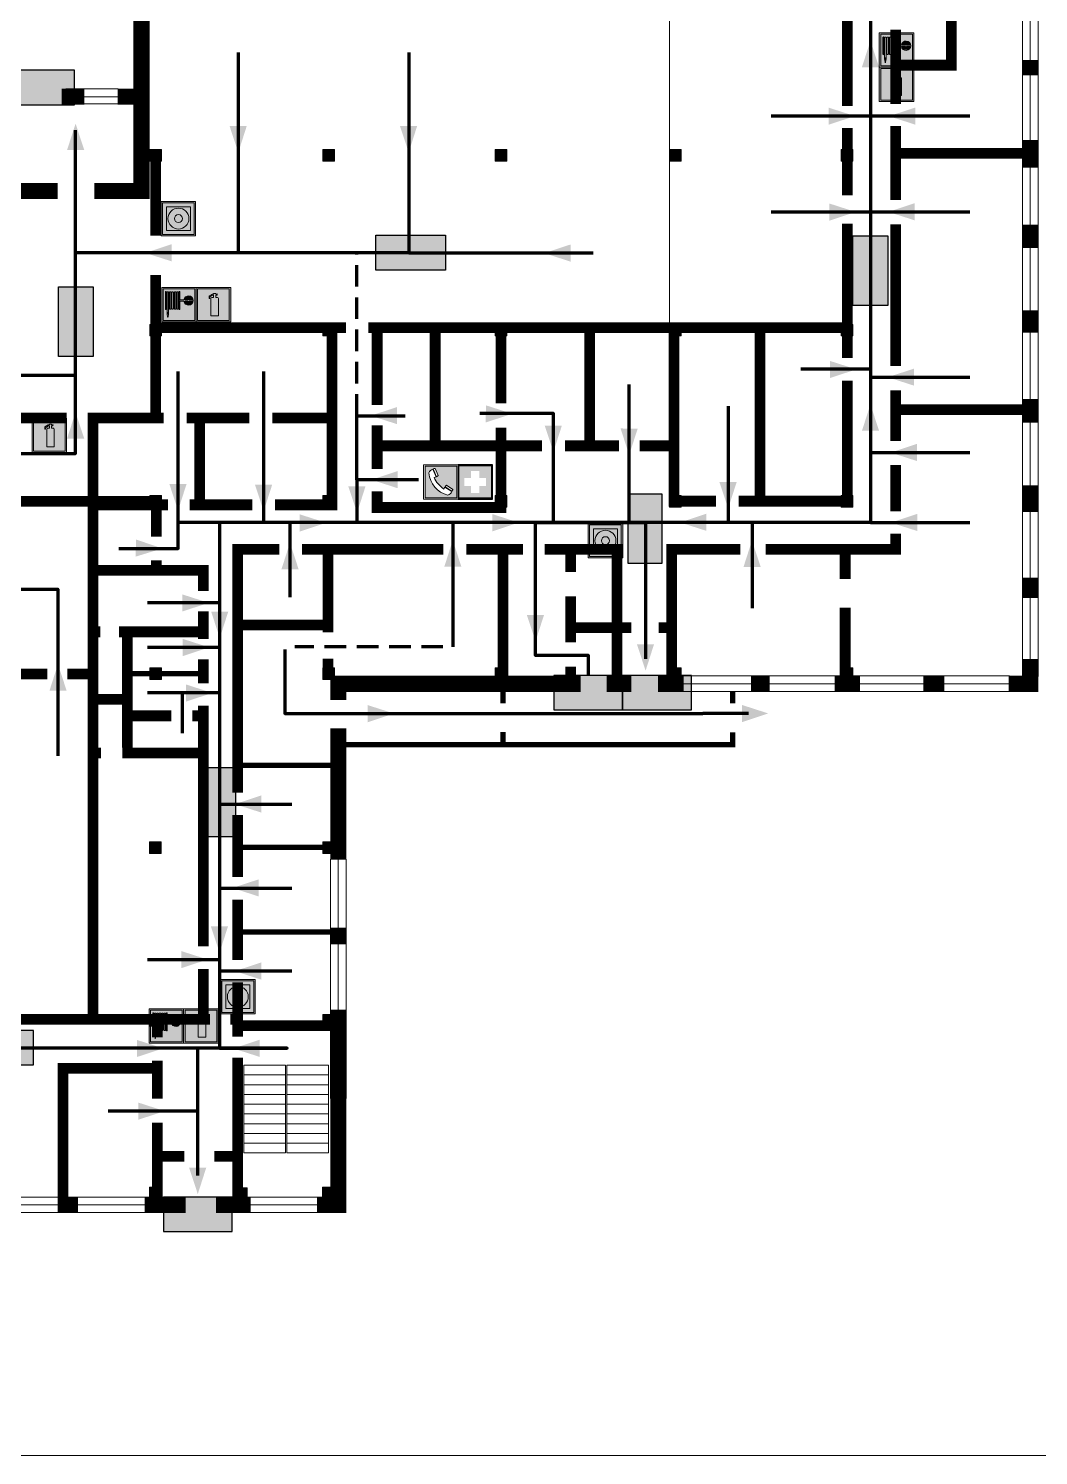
# Model space of a CAD drawing. Header units: millimetres. Extents: x 13810 to 67229, y 12374 to 21950.
# Drawn here: x 25035.6 to 25223.4, y 13754.6 to 14020 of the extents above; entities that cross this region are included whole.
import ezdxf

# ---------------------------------------------------------------- set-up
doc = ezdxf.new("R2010")
doc.units = ezdxf.units.MM
doc.linetypes.add('{ Wide Dash }', pattern=[12, 4, -2, 4, -2])
doc.layers.add('План_Штампы', color=7, linetype='Continuous')

# ---------------------------------------------------------------- blocks, each defined once
blk = doc.blocks.new('A$C32E8229D')
at = {"true_color": 0xffffff}
blk.add_hatch(color=7, dxfattribs=at).paths.add_polyline_path([(0, 0), (0, -8), (16, -8), (16, 0)])
h = blk.add_hatch(color=126)
h.paths.add_polyline_path([(0.2, -0.2), (15.8, -0.2), (15.8, -7.8), (0.2, -7.8)])
h.paths.add_polyline_path([(13.49, -2.05), (12.08, -2.05), (11.37, -2.63, 0.162397), (11.29, -2.84), (11.29, -3.63), (10.35, -3.63), (10.35, -4.05), (11.68, -4.05), (11.68, -3.48), (12.26, -4.28), (11.29, -5.1), (11.29, -6.78), (11.85, -6.78), (11.85, -5.44), (12.8, -4.64), (12.8, -5.94), (14.46, -5.94), (14.46, -5.39), (13.45, -5.39), (13.45, -3.97), (12.46, -2.59), (13.15, -2.59), (13.69, -3.34), (14.18, -3)], flags=16)
h.paths.add_polyline_path([(10.74, -1.82, 1), (11.8, -1.82, 1)], flags=16)
h.paths.add_polyline_path([(9.39, -3.59), (5.99, -3.59), (6.56, -3.03), (5.91, -3.03), (5.1, -3.83), (5.91, -4.64), (6.56, -4.64), (5.99, -4.09), (9.39, -4.09)], flags=16)
h.paths.add_polyline_path([(4.29, -1.08), (1.72, -1.08), (1.72, -6.6), (4.29, -6.6)], flags=16)
at = {"color": 126}
blk.add_lwpolyline([(16, -8), (0, -8), (0, 0), (16, 0)], close=True, dxfattribs=at)
blk = doc.blocks.new('A$C54414219')
at = {"true_color": 0xffffff}
h = blk.add_hatch(color=7, dxfattribs=at)
h.paths.add_polyline_path([(2.39, -9.45), (2.39, -18.3), (11.23, -18.3), (11.23, -9.45)], flags=0)
h.paths.add_polyline_path([(10.71, -13.87, -1), (2.92, -13.87, -1)], flags=0)
h.paths.add_polyline_path([(8.3, -13.87, -1), (5.33, -13.87, -1)], flags=0)
h.paths.add_polyline_path([(0.41, -7.47), (0.41, -20.27), (13.21, -20.27), (13.21, -7.47)])
h.paths.add_polyline_path([(0.92, -19.77), (12.71, -19.77), (12.71, -7.98), (0.92, -7.98)], flags=16)
h.paths.add_polyline_path([(11.23, -9.45), (11.23, -18.3), (2.39, -18.3), (2.39, -9.45)], flags=0)
at = {"lineweight": 5}
h = blk.add_hatch(color=242, dxfattribs=at)
h.paths.add_polyline_path([(12.71, -7.98), (0.92, -7.98), (0.92, -19.77), (12.71, -19.77)])
h.paths.add_polyline_path([(11.23, -18.3), (2.39, -18.3), (2.39, -9.45), (11.23, -9.45)], flags=16)
h.paths.add_polyline_path([(10.71, -13.87, -1), (2.92, -13.87, -1)], flags=0)
h.paths.add_polyline_path([(8.3, -13.87, -1), (5.33, -13.87, -1)], flags=0)
at = {"true_color": 0xffffff}
h = blk.add_hatch(color=7, dxfattribs=at)
h.paths.add_polyline_path([(2.39, -9.45), (2.39, -18.3), (11.23, -18.3), (11.23, -9.45)])
h.paths.add_polyline_path([(10.71, -13.87, -1), (2.92, -13.87, -1)], flags=16)
h.paths.add_polyline_path([(8.3, -13.87, -1), (5.33, -13.87, -1)], flags=0)
at = {"lineweight": 5}
h = blk.add_hatch(color=242, dxfattribs=at)
h.paths.add_polyline_path([(2.92, -13.87, 1), (10.71, -13.87, 1)])
h.paths.add_polyline_path([(8.3, -13.87, -1), (5.33, -13.87, -1)], flags=16)
at = {"color": 242, "lineweight": 5}
for p, q in [((0.41, -20.27), (0.41, -7.47)), ((0.41, -7.47), (13.21, -7.47)), ((0.41, -7.47), (13.21, -7.47)), ((13.21, -20.27), (13.21, -7.47)), ((0.41, -20.27), (13.21, -20.27))]:
    blk.add_line(p, q, dxfattribs=at)
for points in [[(0.92, -7.98), (12.71, -7.98), (12.71, -19.77), (0.92, -19.77)], [(2.39, -9.45), (11.23, -9.45), (11.23, -18.3), (2.39, -18.3)]]:
    blk.add_lwpolyline(points, close=True, dxfattribs=at)
for radius in [3.89, 1.49]:
    blk.add_circle((6.81, -13.87), radius, dxfattribs=at)
blk = doc.blocks.new('A$C3AD82952')
at = {"true_color": 0xf5f5ff}
h = blk.add_hatch(color=7, dxfattribs=at)
h.dxf.hatch_style = 1
h.paths.add_polyline_path([(8.21, 8.73, 0.414214), (7.89, 9.05), (7.22, 9.05), (7.22, 9.92), (7.59, 9.92, 1), (7.57, 10.36), (7.22, 10.36), (7.22, 10.6), (6.43, 10.6), (6.43, 10.36), (6.01, 10.36), (4.74, 9.59), (4.74, 8.69), (4.98, 8.73), (4.98, 9.26), (6.12, 9.91), (6.43, 9.91), (6.43, 9.05), (5.76, 9.05, 0.414214), (5.44, 8.73), (5.44, 2.2), (8.21, 2.2)], flags=0)
h.paths.add_polyline_path([(12.8, 12.8), (0, 12.8), (0, 0), (12.8, 0)])
h.paths.add_polyline_path([(0.51, 12.29), (12.29, 12.29), (12.29, 0.51), (0.51, 0.51)], flags=16)
h.paths.add_polyline_path([(4.74, 9.59), (6.01, 10.36), (6.43, 10.36), (6.43, 10.6), (7.22, 10.6), (7.22, 10.36), (7.59, 10.36, -0.94586), (7.59, 9.92), (7.22, 9.92), (7.22, 9.05), (7.89, 9.05, -0.414214), (8.21, 8.73), (8.21, 2.2), (5.44, 2.2), (5.44, 8.73, -0.414214), (5.76, 9.05), (6.43, 9.05), (6.43, 9.91), (6.12, 9.91), (4.98, 9.26), (4.98, 8.73), (4.74, 8.69)], flags=0)
h = blk.add_hatch(color=242)
h.dxf.hatch_style = 1
h.paths.add_polyline_path([(12.29, 12.29), (0.51, 12.29), (0.51, 0.51), (12.29, 0.51)])
h.paths.add_polyline_path([(4.74, 8.69), (4.74, 9.59), (6.01, 10.36), (6.43, 10.36), (6.43, 10.6), (7.22, 10.6), (7.22, 10.36), (7.59, 10.36, -0.94586), (7.59, 9.92), (7.22, 9.92), (7.22, 9.05), (7.89, 9.05, -0.414214), (8.21, 8.73), (8.21, 2.2), (5.44, 2.2), (5.44, 8.73, -0.414214), (5.76, 9.05), (6.43, 9.05), (6.43, 9.91), (6.12, 9.91), (4.98, 9.26), (4.98, 8.73)], flags=16)
h = blk.add_hatch(color=7, dxfattribs=at)
h.dxf.hatch_style = 1
h.paths.add_polyline_path([(8.21, 8.73, 0.414214), (7.89, 9.05), (7.22, 9.05), (7.22, 9.92), (7.59, 9.92, 1), (7.57, 10.36), (7.22, 10.36), (7.22, 10.6), (6.43, 10.6), (6.43, 10.36), (6.01, 10.36), (4.74, 9.59), (4.74, 8.69), (4.98, 8.73), (4.98, 9.26), (6.12, 9.91), (6.43, 9.91), (6.43, 9.05), (5.76, 9.05, 0.414214), (5.44, 8.73), (5.44, 2.2), (8.21, 2.2)])
at = {"color": 242, "lineweight": 5}
for p, q in [((0, 0), (0, 12.8)), ((0, 12.8), (12.8, 12.8)), ((12.8, 0), (12.8, 12.8)), ((6.01, 10.36), (4.74, 9.59)), ((4.74, 9.59), (4.74, 8.69)), ((4.74, 8.69), (4.98, 8.73)), ((4.98, 9.26), (6.12, 9.91)), ((4.98, 8.73), (4.98, 9.26)), ((5.44, 2.2), (5.44, 8.73)), ((5.76, 9.05), (6.43, 9.05)), ((6.01, 10.36), (6.43, 10.36)), ((6.12, 9.91), (6.43, 9.91)), ((7.22, 10.6), (6.43, 10.6)), ((6.43, 10.6), (6.43, 10.36)), ((6.43, 9.91), (6.43, 9.05)), ((7.22, 10.36), (7.22, 10.6)), ((7.59, 10.36), (7.22, 10.36)), ((7.22, 9.05), (7.22, 9.92)), ((7.59, 9.92), (7.22, 9.92)), ((7.89, 9.05), (7.22, 9.05)), ((8.21, 2.2), (8.21, 8.73)), ((0, 0), (12.8, 0)), ((5.44, 2.2), (8.21, 2.2))]:
    blk.add_line(p, q, dxfattribs=at)
blk.add_lwpolyline([(0.51, 12.29), (12.29, 12.29), (12.29, 0.51), (0.51, 0.51)], close=True, dxfattribs=at)
for centre, radius, start, end in [((5.76, 8.73), 0.32, 90, 180), ((7.58, 10.14), 0.223, 273.1875, 86.8125), ((7.89, 8.73), 0.32, 0, 90)]:
    blk.add_arc(centre, radius, start, end, dxfattribs=at)
blk = doc.blocks.new('A$C37112FD5')
at = {"true_color": 0xf5f5ff}
h = blk.add_hatch(color=7, dxfattribs=at)
h.dxf.hatch_style = 1
h.paths.add_polyline_path([(12.8, -7.4), (0, -7.4), (0, -20.2), (12.8, -20.2)])
h.paths.add_polyline_path([(12.29, -7.91), (12.29, -19.69), (0.51, -19.69), (0.51, -7.91)], flags=16)
h.paths.add_polyline_path([(4.98, -9.04, -0.42597), (5.17, -9.22), (5.17, -12.25), (5.17, -15.29, -0.432244), (4.98, -15.47), (4.83, -15.47, -0.42597), (4.64, -15.29), (4.64, -12.25), (4.64, -9.22, -0.432244), (4.83, -9.04)], flags=0)
h.paths.add_polyline_path([(4.28, -9.22), (4.28, -12.25), (4.28, -15.29, -0.432244), (4.09, -15.47), (3.94, -15.47, -0.42597), (3.75, -15.29), (3.75, -12.25), (3.75, -9.22, -0.432244), (3.94, -9.04), (4.09, -9.04, -0.42597)], flags=0)
h.paths.add_polyline_path([(5.72, -9.04), (5.87, -9.04, -0.42597), (6.06, -9.22), (6.06, -12.25), (6.06, -15.29, -0.432244), (5.87, -15.47), (5.72, -15.47, -0.42597), (5.53, -15.29), (5.53, -12.25), (5.53, -9.22, -0.432244)], flags=0)
h.paths.add_polyline_path([(6.42, -8.9), (6.5, -8.9, -0.42597), (6.69, -9.08), (6.69, -12.03), (8.21, -12.03, -15.824349), (8.21, -12.47), (6.69, -12.47), (6.69, -15.42, -0.432244), (6.5, -15.6), (6.42, -15.6)], flags=0)
h.paths.add_polyline_path([(3.39, -9.22), (3.39, -12.25), (3.39, -15.29, -0.432244), (3.2, -15.47), (3.05, -15.47, -0.42597), (2.85, -15.29), (2.85, -12.25), (2.85, -9.22, -0.432244), (3.05, -9.04), (3.2, -9.04, -0.42597)], flags=0)
h.paths.add_polyline_path([(2.5, -9.22), (2.5, -16.71), (1.96, -16.71), (1.96, -9.22, -0.432244), (2.15, -9.04), (2.31, -9.04, -0.42597)], flags=0)
h.paths.add_polyline_path([(1.61, -8.9), (1.61, -15.6), (1.57, -15.6, -0.42597), (1.37, -15.42), (1.37, -12.03), (1.37, -9.09, -0.432244), (1.57, -8.9)], flags=0)
h.paths.add_polyline_path([(9.76, -10.81), (9.76, -12.03), (8.49, -12.03, -0.336371)], flags=0)
h.paths.add_polyline_path([(8.49, -12.47), (9.76, -12.47), (9.76, -13.7, -0.336371)], flags=0)
h.paths.add_polyline_path([(10.11, -10.81, -0.336371), (11.38, -12.03), (10.11, -12.03)], flags=0)
h.paths.add_polyline_path([(10.11, -12.47), (11.38, -12.47, -0.336371), (10.11, -13.7)], flags=0)
h.paths.add_polyline_path([(2.5, -16.84), (2.5, -17.05), (1.97, -17.05), (1.97, -16.84)], flags=0)
h.paths.add_polyline_path([(2.5, -17.24, -0.033778), (2.24, -18.6, -0.033778), (1.97, -17.24)], flags=0)
h = blk.add_hatch(color=242)
h.dxf.hatch_style = 1
h.paths.add_polyline_path([(12.29, -7.91), (0.51, -7.91), (0.51, -19.69), (12.29, -19.69)])
h.paths.add_polyline_path([(6.42, -15.6), (6.42, -8.9), (6.5, -8.9, -0.42597), (6.69, -9.08), (6.69, -12.03), (8.21, -12.03, -15.824349), (8.21, -12.47), (6.69, -12.47), (6.69, -15.42, -0.432244), (6.5, -15.6)], flags=16)
h.paths.add_polyline_path([(5.87, -15.47), (5.72, -15.47, -0.42597), (5.53, -15.29), (5.53, -12.25), (5.53, -9.22, -0.432244), (5.72, -9.04), (5.87, -9.04, -0.42597), (6.06, -9.22), (6.06, -12.25), (6.06, -15.29, -0.432244)], flags=16)
h.paths.add_polyline_path([(4.98, -15.47), (4.83, -15.47, -0.42597), (4.64, -15.29), (4.64, -12.25), (4.64, -9.22, -0.432244), (4.83, -9.04), (4.98, -9.04, -0.42597), (5.17, -9.22), (5.17, -12.25), (5.17, -15.29, -0.432244)], flags=16)
h.paths.add_polyline_path([(4.09, -15.47), (3.94, -15.47, -0.42597), (3.75, -15.29), (3.75, -12.25), (3.75, -9.22, -0.432244), (3.94, -9.04), (4.09, -9.04, -0.42597), (4.28, -9.22), (4.28, -12.25), (4.28, -15.29, -0.432244)], flags=16)
h.paths.add_polyline_path([(3.2, -15.47), (3.05, -15.47, -0.42597), (2.85, -15.29), (2.85, -12.25), (2.85, -9.22, -0.432244), (3.05, -9.04), (3.2, -9.04, -0.42597), (3.39, -9.22), (3.39, -12.25), (3.39, -15.29, -0.432244)], flags=16)
h.paths.add_polyline_path([(2.5, -17.05), (1.97, -17.05), (1.97, -16.84), (2.5, -16.84)], flags=16)
h.paths.add_polyline_path([(2.5, -17.24, -0.033778), (2.24, -18.6, -0.033778), (1.97, -17.24)], flags=16)
h.paths.add_polyline_path([(2.5, -16.71), (1.96, -16.71), (1.96, -9.22, -0.432244), (2.15, -9.04), (2.31, -9.04, -0.42597), (2.5, -9.22)], flags=16)
h.paths.add_polyline_path([(1.61, -15.6), (1.57, -15.6, -0.42597), (1.37, -15.42), (1.37, -12.03), (1.37, -9.09, -0.432244), (1.57, -8.9), (1.61, -8.9)], flags=16)
h.paths.add_polyline_path([(8.49, -12.47), (9.76, -12.47), (9.76, -13.7, -0.336371)], flags=0)
h.paths.add_polyline_path([(10.11, -13.7), (10.11, -12.47), (11.38, -12.47, -0.336371)], flags=0)
h.paths.add_polyline_path([(8.49, -12.03, -0.336371), (9.76, -10.81), (9.76, -12.03)], flags=0)
h.paths.add_polyline_path([(10.11, -12.03), (10.11, -10.81, -0.336371), (11.38, -12.03)], flags=0)
h = blk.add_hatch(color=7, dxfattribs=at)
h.dxf.hatch_style = 1
h.paths.add_polyline_path([(1.61, -8.9), (1.57, -8.9, 0.432244), (1.37, -9.09), (1.37, -12.03), (1.37, -15.42, 0.42597), (1.57, -15.6), (1.61, -15.6)])
h.paths.add_polyline_path([(2.5, -9.22, 0.42597), (2.31, -9.04), (2.15, -9.04, 0.432244), (1.96, -9.22), (1.96, -16.71), (2.5, -16.71)])
h.paths.add_polyline_path([(2.5, -16.84), (1.97, -16.84), (1.97, -17.05), (2.5, -17.05)])
h.paths.add_polyline_path([(2.5, -17.24), (1.97, -17.24, 0.033778), (2.24, -18.6, 0.033778)])
h.paths.add_polyline_path([(3.39, -12.25), (3.39, -9.22, 0.42597), (3.2, -9.04), (3.05, -9.04, 0.432244), (2.85, -9.22), (2.85, -12.25), (2.85, -15.29, 0.42597), (3.05, -15.47), (3.2, -15.47, 0.432244), (3.39, -15.29)])
h.paths.add_polyline_path([(4.28, -12.25), (4.28, -9.22, 0.42597), (4.09, -9.04), (3.94, -9.04, 0.432244), (3.75, -9.22), (3.75, -12.25), (3.75, -15.29, 0.42597), (3.94, -15.47), (4.09, -15.47, 0.432244), (4.28, -15.29)])
h.paths.add_polyline_path([(5.17, -12.25), (5.17, -9.22, 0.42597), (4.98, -9.04), (4.83, -9.04, 0.432244), (4.64, -9.22), (4.64, -12.25), (4.64, -15.29, 0.42597), (4.83, -15.47), (4.98, -15.47, 0.432244), (5.17, -15.29)])
h.paths.add_polyline_path([(6.06, -12.25), (6.06, -9.22, 0.42597), (5.87, -9.04), (5.72, -9.04, 0.432244), (5.53, -9.22), (5.53, -12.25), (5.53, -15.29, 0.42597), (5.72, -15.47), (5.87, -15.47, 0.432244), (6.06, -15.29)])
h.paths.add_polyline_path([(6.69, -12.47), (8.21, -12.47, 15.824349), (8.21, -12.03), (6.69, -12.03), (6.69, -9.08, 0.42597), (6.5, -8.9), (6.42, -8.9), (6.42, -15.6), (6.5, -15.6, 0.432244), (6.69, -15.42)])
h.paths.add_polyline_path([(8.49, -12.47), (9.76, -12.47), (9.76, -13.7, -0.336371)], flags=16)
h.paths.add_polyline_path([(8.49, -12.03, -0.336371), (9.76, -10.81), (9.76, -12.03)], flags=16)
h.paths.add_polyline_path([(10.11, -12.47), (11.38, -12.47, -0.336371), (10.11, -13.7)], flags=16)
h.paths.add_polyline_path([(10.11, -12.03), (10.11, -10.81, -0.336371), (11.38, -12.03)], flags=16)
h = blk.add_hatch(color=242)
h.dxf.hatch_style = 1
h.paths.add_polyline_path([(9.76, -10.81, 0.336371), (8.49, -12.03), (9.76, -12.03)])
h.paths.add_polyline_path([(10.11, -10.81), (10.11, -12.03), (11.38, -12.03, 0.336371)])
h.paths.add_polyline_path([(11.38, -12.47), (10.11, -12.47), (10.11, -13.7, 0.336371)])
h.paths.add_polyline_path([(9.76, -12.47), (8.49, -12.47, 0.336371), (9.76, -13.7)])
at = {"color": 242, "lineweight": 5}
for p, q in [((0, -20.2), (0, -7.4)), ((0, -7.4), (12.8, -7.4)), ((1.37, -12.03), (1.37, -9.08)), ((1.57, -8.9), (1.61, -8.9)), ((1.61, -8.9), (1.61, -15.6)), ((1.96, -16.71), (1.96, -9.22)), ((2.15, -9.04), (2.31, -9.04)), ((2.5, -16.71), (2.5, -9.22)), ((2.85, -12.25), (2.85, -9.22)), ((3.05, -9.04), (3.2, -9.04)), ((3.39, -12.25), (3.39, -9.22)), ((3.75, -12.25), (3.75, -9.22)), ((3.94, -9.04), (4.09, -9.04)), ((4.28, -12.25), (4.28, -9.22)), ((4.64, -12.25), (4.64, -9.22)), ((4.83, -9.04), (4.98, -9.04)), ((5.17, -12.25), (5.17, -9.22)), ((5.53, -12.25), (5.53, -9.22)), ((5.72, -9.04), (5.87, -9.04)), ((6.06, -12.25), (6.06, -9.22)), ((6.42, -8.9), (6.42, -15.6)), ((6.5, -8.9), (6.42, -8.9)), ((6.69, -12.03), (6.69, -9.08)), ((12.8, -20.2), (12.8, -7.4)), ((1.37, -12.03), (1.37, -15.42)), ((1.57, -15.6), (1.61, -15.6)), ((2.85, -12.25), (2.85, -15.29)), ((3.05, -15.47), (3.2, -15.47)), ((3.39, -12.25), (3.39, -15.29)), ((3.75, -12.25), (3.75, -15.29)), ((3.94, -15.47), (4.09, -15.47)), ((4.28, -12.25), (4.28, -15.29)), ((4.64, -12.25), (4.64, -15.29)), ((4.83, -15.47), (4.98, -15.47)), ((5.17, -12.25), (5.17, -15.29)), ((5.53, -12.25), (5.53, -15.29)), ((5.72, -15.47), (5.87, -15.47)), ((6.06, -12.25), (6.06, -15.29)), ((6.42, -15.6), (6.5, -15.6)), ((8.21, -12.03), (6.69, -12.03)), ((8.21, -12.47), (6.69, -12.47)), ((6.69, -12.47), (6.69, -15.42)), ((9.76, -12.03), (8.49, -12.03)), ((9.76, -12.47), (8.49, -12.47)), ((9.76, -10.81), (9.76, -12.03)), ((9.76, -12.47), (9.76, -13.7)), ((10.11, -10.81), (10.11, -12.03)), ((11.38, -12.03), (10.11, -12.03)), ((11.38, -12.47), (10.11, -12.47)), ((10.11, -12.47), (10.11, -13.7)), ((0, -20.2), (12.8, -20.2)), ((1.96, -16.71), (2.5, -16.71)), ((1.97, -16.84), (2.5, -16.84)), ((1.97, -17.05), (1.97, -16.84)), ((2.5, -17.05), (1.97, -17.05)), ((1.97, -17.24), (2.5, -17.24)), ((2.5, -16.84), (2.5, -17.05))]:
    blk.add_line(p, q, dxfattribs=at)
blk.add_lwpolyline([(0.51, -7.91), (12.29, -7.91), (12.29, -19.69), (0.51, -19.69)], close=True, dxfattribs=at)
for centre, radius, start, end in [((1.56, -9.09), 0.182, 87.1027, 180.6071), ((2.15, -9.22), 0.182, 87.1027, 180.6071), ((2.32, -9.22), 0.182, 359.3929, 92.8973), ((3.04, -9.22), 0.182, 87.1027, 180.6071), ((3.21, -9.22), 0.182, 359.3929, 92.8973), ((3.93, -9.22), 0.182, 87.1027, 180.6071), ((4.1, -9.22), 0.182, 359.3929, 92.8973), ((4.82, -9.22), 0.182, 87.1027, 180.6071), ((4.99, -9.22), 0.182, 359.3929, 92.8973), ((5.71, -9.22), 0.182, 87.1027, 180.6071), ((5.88, -9.22), 0.182, 359.3929, 92.8973), ((6.51, -9.09), 0.182, 359.3929, 92.8973), ((9.93, -12.25), 1.74, 187.2319, 172.7681), ((1.56, -15.42), 0.182, 179.3929, 272.8973), ((3.04, -15.29), 0.182, 179.3929, 272.8973), ((3.21, -15.29), 0.182, 267.1027, 0.6071), ((3.93, -15.29), 0.182, 179.3929, 272.8973), ((4.1, -15.29), 0.182, 267.1027, 0.6071), ((4.82, -15.29), 0.182, 179.3929, 272.8973), ((4.99, -15.29), 0.182, 267.1027, 0.6071), ((5.71, -15.29), 0.182, 179.3929, 272.8973), ((5.88, -15.29), 0.182, 267.1027, 0.6071), ((6.51, -15.42), 0.182, 267.1027, 0.6071), ((9.93, -12.25), 1.46, 96.9927, 171.3585), ((9.93, -12.25), 1.46, 188.6415, 263.0073), ((9.93, -12.25), 1.46, 8.6415, 83.0073), ((9.93, -12.25), 1.46, 276.9927, 351.3585), ((12.17, -15.98), 10.27, 187.041, 194.7793), ((-7.7, -15.98), 10.27, 345.2207, 352.959)]:
    blk.add_arc(centre, radius, start, end, dxfattribs=at)
blk = doc.blocks.new('A$C456E1F9C')
at = {"lineweight": 5}
h = blk.add_hatch(color=242, dxfattribs=at)
h.paths.add_polyline_path([(0.51, -1.47), (0.51, -13.26), (12.29, -13.26), (12.29, -1.47)])
h.paths.add_polyline_path([(5.42, -4.95, -0.254479), (4.78, -5.4), (3.52, -2.53, -0.209735), (4.23, -2.4)], flags=16)
h.paths.add_polyline_path([(8.53, -8.6), (10.87, -10.17), (10.54, -10.76), (8.03, -9.13, -0.192251)], flags=16)
h.paths.add_polyline_path([(4.61, -5.49, 0.005518), (3.87, -5.72, 0.128647), (7.49, -10.01, 0.00809), (7.83, -9.33), (10.47, -10.97, -0.16736), (8.99, -12.25, -0.327862), (1.95, -3.95, -0.166952), (3.36, -2.62)], flags=16)
at = {"color": 242, "lineweight": 5}
for p, q in [((0, -13.77), (0, -0.97)), ((12.8, -0.97), (0, -0.97)), ((4.61, -5.49), (3.36, -2.62)), ((3.52, -2.53), (4.78, -5.4)), ((4.23, -2.4), (5.42, -4.95)), ((12.8, -13.77), (12.8, -0.97)), ((7.83, -9.33), (10.47, -10.97)), ((8.03, -9.13), (10.54, -10.76)), ((10.81, -10.12), (8.53, -8.6)), ((10.54, -10.76), (10.8, -10.3)), ((10.8, -10.3), (10.81, -10.12)), ((0, -13.77), (12.8, -13.77))]:
    blk.add_line(p, q, dxfattribs=at)
blk.add_lwpolyline([(0.51, -1.47), (12.29, -1.47), (12.29, -13.26), (0.51, -13.26)], close=True, dxfattribs=at)
for centre, radius, start, end in [((4.59, -5.34), 2.99, 114.2845, 152.1974), ((11.12, -3.31), 9.19, 183.9915, 256.6009), ((4.02, -3.27), 0.891, 76.3284, 123.7092), ((4.68, -4.59), 0.824, 276.9621, 334.0723), ((14.98, -39.1), 35.17, 107.1487, 108.4135), ((13.86, -0.94), 11.08, 205.5536, 234.8762), ((-13.31, 0.8), 23.44, 332.5487, 334.4027), ((8.94, -9.5), 0.989, 114.4092, 157.9388), ((7.87, -9.46), 3, 291.9291, 329.9329)]:
    blk.add_arc(centre, radius, start, end, dxfattribs=at)
blk = doc.blocks.new('A$C18900ED3')
h = blk.add_hatch(color=126)
h.paths.add_polyline_path([(-0.18, -0.18), (-7.02, -0.18), (-7.02, -7.02), (-0.18, -7.02)])
h.paths.add_polyline_path([(-5.89, -4.46), (-5.89, -2.77), (-4.46, -2.77), (-4.46, -1.31), (-2.77, -1.31), (-2.77, -2.77), (-1.33, -2.77), (-1.33, -4.46), (-2.77, -4.46), (-2.77, -5.89), (-4.46, -5.89), (-4.46, -4.46)], flags=16)
at = {"color": 126}
for p, q in [((-7.2, 0), (-7.2, -7.2)), ((0, 0), (-7.2, 0)), ((0, -7.2), (0, 0)), ((-7.02, -7.02), (-7.02, -0.18)), ((-7.02, -0.18), (-0.18, -0.18)), ((-0.18, -0.18), (-0.18, -7.02)), ((-7.2, -7.2), (0, -7.2)), ((-0.18, -7.02), (-7.02, -7.02))]:
    blk.add_line(p, q, dxfattribs=at)
blk = doc.blocks.new('A$C7B4425F7')
at = {"true_color": 0xffffff}
blk.add_hatch(color=7, dxfattribs=at).paths.add_polyline_path([(0, 0), (-16, 0), (-16, -8), (0, -8)])
h = blk.add_hatch(color=126)
h.paths.add_polyline_path([(-0.2, -0.2), (-15.8, -0.2), (-15.8, -7.8), (-0.2, -7.8)])
h.paths.add_polyline_path([(-11.76, -2.03), (-11.76, -3.66), (-11.17, -3.66, -0.568275), (-11.17, -6.18), (-12.58, -6.18), (-12.58, -2.03)], flags=16)
h.paths.add_polyline_path([(-13.33, -4.12, -0.495768), (-13.59, -6.18), (-15.03, -6.18), (-15.03, -2.03), (-13.59, -2.03, -0.487973)], flags=16)
h.paths.add_polyline_path([(-10.25, -2.03), (-9.48, -2.03), (-9.48, -6.18), (-10.25, -6.18)], flags=16)
h.paths.add_polyline_path([(-13.84, -3.69), (-14.24, -3.69), (-14.24, -3.03), (-13.9, -3.03, -0.692621)], flags=0)
h.paths.add_polyline_path([(-9.15, -2.03), (-8.4, -2.03), (-8.04, -3.07), (-7.68, -2.03), (-6.93, -2.03), (-7.64, -4.1), (-6.93, -6.18), (-7.68, -6.18), (-8.04, -5.14), (-8.4, -6.18), (-9.15, -6.18), (-8.44, -4.1)], flags=16)
h.paths.add_polyline_path([(-11.76, -4.46), (-11.42, -4.46, -0.692621), (-11.36, -5.12), (-11.76, -5.12)], flags=0)
h.paths.add_polyline_path([(-13.9, -5.2), (-14.24, -5.2), (-14.24, -4.55), (-13.84, -4.55, -0.708038)], flags=0)
edge = h.paths.add_edge_path(flags=16)
edge.add_ellipse((-5.51, -4.08), major_axis=(0, 2.05), ratio=0.586184, start_angle=0, end_angle=360)
edge = h.paths.add_edge_path(flags=0)
edge.add_ellipse((-5.51, -4.08), major_axis=(0, 1.14), ratio=0.454828, start_angle=0, end_angle=360)
h.paths.add_polyline_path([(-4.13, -4.96, 0.377264), (-3.48, -4.52, 0.0555), (-3.16, -2.03), (-1.66, -2.03), (-1.66, -4.96), (-0.96, -4.96), (-0.96, -7.01), (-1.75, -7.01), (-1.75, -6.18), (-3.3, -6.18), (-3.3, -7.02), (-4.13, -7.02)], flags=16)
h.paths.add_polyline_path([(-2.73, -2.91), (-2.28, -2.91), (-2.28, -4.96), (-3.05, -4.96, 0.079136)], flags=0)
at = {"color": 126}
blk.add_lwpolyline([(-16, -8), (0, -8), (0, 0), (-16, 0)], close=True, dxfattribs=at)

msp = doc.modelspace()

# ---------------------------------------------------------------- hatches: boundary and pattern name
at = {"lineweight": 0}
h = msp.add_hatch(color=256, dxfattribs=at)
h.dxf.hatch_style = 1
h.paths.add_polyline_path([(25058.14, 13995.3), (25060.3, 13995.3), (25060.3, 13997.46), (25058.14, 13997.46)])
h = msp.add_hatch(color=256, dxfattribs=at)
h.dxf.hatch_style = 1
h.paths.add_polyline_path([(25090.31, 13995.3), (25092.47, 13995.3), (25092.47, 13997.46), (25090.31, 13997.46)])
h = msp.add_hatch(color=256, dxfattribs=at)
h.dxf.hatch_style = 1
h.paths.add_polyline_path([(25122.37, 13995.3), (25124.53, 13995.3), (25124.53, 13997.46), (25122.37, 13997.46)])
h = msp.add_hatch(color=256, dxfattribs=at)
h.dxf.hatch_style = 1
h.paths.add_polyline_path([(25154.77, 13995.3), (25156.93, 13995.3), (25156.93, 13997.46), (25154.77, 13997.46)])
h = msp.add_hatch(color=256, dxfattribs=at)
h.dxf.hatch_style = 1
h.paths.add_polyline_path([(25186.67, 13995.3), (25188.83, 13995.3), (25188.83, 13997.46), (25186.67, 13997.46)])
h = msp.add_hatch(color=256, dxfattribs=at)
h.dxf.hatch_style = 1
h.paths.add_polyline_path([(25058.14, 13962.8), (25060.3, 13962.8), (25060.3, 13964.95), (25058.14, 13964.95)])
h = msp.add_hatch(color=256, dxfattribs=at)
h.dxf.hatch_style = 1
h.paths.add_polyline_path([(25090.31, 13962.8), (25092.47, 13962.8), (25092.47, 13964.95), (25090.31, 13964.95)])
h = msp.add_hatch(color=256, dxfattribs=at)
h.dxf.hatch_style = 1
h.paths.add_polyline_path([(25122.37, 13962.8), (25124.53, 13962.8), (25124.53, 13964.95), (25122.37, 13964.95)])
h = msp.add_hatch(color=256, dxfattribs=at)
h.dxf.hatch_style = 1
h.paths.add_polyline_path([(25154.77, 13962.8), (25156.93, 13962.8), (25156.93, 13964.95), (25154.77, 13964.95)])
h = msp.add_hatch(color=256, dxfattribs=at)
h.dxf.hatch_style = 1
h.paths.add_polyline_path([(25186.67, 13962.8), (25188.83, 13962.8), (25188.83, 13964.95), (25186.67, 13964.95)])
h = msp.add_hatch(color=256, dxfattribs=at)
h.dxf.hatch_style = 1
h.paths.add_polyline_path([(25058.14, 13930.95), (25060.3, 13930.95), (25060.3, 13933.1), (25058.14, 13933.1)])
h = msp.add_hatch(color=256, dxfattribs=at)
h.dxf.hatch_style = 1
h.paths.add_polyline_path([(25090.31, 13930.95), (25092.47, 13930.95), (25092.47, 13933.1), (25090.31, 13933.1)])
h = msp.add_hatch(color=256, dxfattribs=at)
h.dxf.hatch_style = 1
h.paths.add_polyline_path([(25122.37, 13930.95), (25124.53, 13930.95), (25124.53, 13933.1), (25122.37, 13933.1)])
h = msp.add_hatch(color=256, dxfattribs=at)
h.dxf.hatch_style = 1
h.paths.add_polyline_path([(25154.77, 13930.95), (25156.93, 13930.95), (25156.93, 13933.1), (25154.77, 13933.1)])
h = msp.add_hatch(color=256, dxfattribs=at)
h.dxf.hatch_style = 1
h.paths.add_polyline_path([(25186.67, 13930.95), (25188.83, 13930.95), (25188.83, 13933.1), (25186.67, 13933.1)])
h = msp.add_hatch(color=256, dxfattribs=at)
h.dxf.hatch_style = 1
h.paths.add_polyline_path([(25058.14, 13898.89), (25060.3, 13898.89), (25060.3, 13901.05), (25058.14, 13901.05)])
h = msp.add_hatch(color=256, dxfattribs=at)
h.dxf.hatch_style = 1
h.paths.add_polyline_path([(25090.31, 13898.89), (25092.47, 13898.89), (25092.47, 13901.05), (25090.31, 13901.05)])
h = msp.add_hatch(color=256, dxfattribs=at)
h.dxf.hatch_style = 1
h.paths.add_polyline_path([(25122.37, 13898.89), (25124.53, 13898.89), (25124.53, 13901.05), (25122.37, 13901.05)])
h = msp.add_hatch(color=256, dxfattribs=at)
h.dxf.hatch_style = 1
h.paths.add_polyline_path([(25154.77, 13898.89), (25156.93, 13898.89), (25156.93, 13901.05), (25154.77, 13901.05)])
h = msp.add_hatch(color=256, dxfattribs=at)
h.dxf.hatch_style = 1
h.paths.add_polyline_path([(25186.67, 13898.89), (25188.83, 13898.89), (25188.83, 13901.05), (25186.67, 13901.05)])
h = msp.add_hatch(color=256, dxfattribs=at)
h.dxf.hatch_style = 1
h.paths.add_polyline_path([(25058.11, 13866.57), (25060.27, 13866.57), (25060.27, 13868.72), (25058.11, 13868.72)])
h = msp.add_hatch(color=256, dxfattribs=at)
h.dxf.hatch_style = 1
h.paths.add_polyline_path([(25090.29, 13866.57), (25092.44, 13866.57), (25092.44, 13868.72), (25090.29, 13868.72)])
h = msp.add_hatch(color=256, dxfattribs=at)
h.dxf.hatch_style = 1
h.paths.add_polyline_path([(25058.11, 13834.46), (25060.26, 13834.46), (25060.26, 13836.61), (25058.11, 13836.61)])
h = msp.add_hatch(color=256, dxfattribs=at)
h.dxf.hatch_style = 1
h.paths.add_polyline_path([(25090.28, 13834.46), (25092.44, 13834.46), (25092.44, 13836.61), (25090.28, 13836.61)])
h = msp.add_hatch(color=256, dxfattribs=at)
h.dxf.hatch_style = 1
h.paths.add_polyline_path([(25058.06, 13802.34), (25060.22, 13802.34), (25060.22, 13804.5), (25058.06, 13804.5)])
h = msp.add_hatch(color=256, dxfattribs=at)
h.dxf.hatch_style = 1
h.paths.add_polyline_path([(25074.09, 13802.23), (25076.25, 13802.23), (25076.25, 13804.38), (25074.09, 13804.38)])
h = msp.add_hatch(color=256, dxfattribs=at)
h.dxf.hatch_style = 1
h.paths.add_polyline_path([(25090.24, 13802.34), (25092.39, 13802.34), (25092.39, 13804.5), (25090.24, 13804.5)])

# ---------------------------------------------------------------- linework, layer by layer
at = {"color": 126, "lineweight": 0, "true_color": 0x008754}
msp.add_lwpolyline([(24824.83, 14149.6), (25424.83, 14149.6), (25424.83, 13754.6), (24824.83, 13754.6)], close=True, dxfattribs=at)
at = {"lineweight": 0}
for points, const_width in [([(25056.6, 14007.28), (25056.6, 14062.78), (25061.29, 14062.78)], 3), ([(25187.84, 14005.55), (25187.84, 14029.55)], 2), ([(25207.14, 14028.91), (25207.14, 14013.14), (25196.81, 14013.14)], 2), ([(25196.81, 14019.74), (25196.81, 14005.92)], 2), ([(25221.82, 14014.11), (25221.82, 14011.25)], 3), ([(25041.73, 14007.28), (25045.96, 14007.28)], 3), ([(25052.15, 14007.28), (25056.6, 14007.28), (25056.6, 13989.73), (25047.83, 13989.73)], 3), ([(25187.84, 13988.91), (25187.84, 14001.49)], 2), ([(25196.81, 14001.81), (25196.81, 13988.1)], 2), ([(25221.82, 13999.26), (25221.82, 13994.09)], 3), ([(25041, 13989.73), (25028.7, 13989.73), (25028.7, 13998.54)], 3), ([(25059.22, 13981.43), (25059.22, 13996.14)], 2), ([(25221.82, 13996.73), (25196.81, 13996.73)], 2), ([(25187.84, 13958.7), (25187.84, 13983.67)], 2), ([(25196.81, 13983.55), (25196.81, 13957.2)], 2), ([(25221.82, 13983.47), (25221.82, 13979.12)], 3), ([(25094.62, 13964.32), (25059.22, 13964.32), (25059.22, 13974.14)], 2), ([(25221.82, 13967.56), (25221.82, 13963.43)], 3), ([(25059.22, 13964.32), (25059.22, 13947.51), (25060.7, 13947.51)], 2), ([(25092, 13947.51), (25092, 13964.32)], 2), ([(25187.84, 13958.7), (25187.84, 13964.32), (25098.74, 13964.32)], 2), ([(25100.41, 13964.32), (25100.41, 13949.92)], 2), ([(25111.2, 13942.36), (25111.2, 13964.32)], 2), ([(25123.42, 13964.32), (25123.42, 13950.24)], 2), ([(25139.9, 13942.36), (25139.9, 13964.32)], 2), ([(25163.42, 13932.07), (25155.62, 13932.07), (25155.62, 13964.32)], 2), ([(25171.61, 13932.07), (25171.61, 13964.32)], 2), ([(25167.65, 13932.07), (25187.84, 13932.07), (25187.84, 13954.5)], 2), ([(25196.81, 13952.68), (25196.81, 13943.28)], 2), ([(25221.82, 13949.07), (25196.81, 13949.07)], 2), ([(25221.82, 13951.04), (25221.82, 13946.68)], 3), ([(25042.67, 13947.51), (24962.88, 13947.51)], 2), ([(25047.57, 13931.39), (25047.57, 13947.51), (25059.22, 13947.51), (25046.8, 13947.51)], 2), ([(25064.98, 13947.51), (25076.66, 13947.51)], 2), ([(25067.42, 13947.51), (25067.42, 13931.39)], 2), ([(25080.92, 13947.51), (25092, 13947.51), (25092, 13947.51)], 2), ([(25092, 13947.51), (25092, 13931.39), (25081.44, 13931.39)], 2), ([(25100.41, 13942.36), (25100.41, 13946.14)], 2), ([(25100.41, 13933.92), (25100.41, 13930.89), (25123.42, 13930.89), (25123.42, 13945.74)], 2), ([(25131.06, 13942.36), (25100.41, 13942.36), (25100.41, 13938.05)], 2), ([(25145.35, 13942.36), (25135.31, 13942.36)], 2), ([(25155.62, 13942.36), (25149.21, 13942.36)], 2), ([(25196.81, 13938.78), (25196.81, 13930.15)], 2), ([(25221.82, 13934.99), (25221.82, 13930.02)], 3), ([(25024.51, 13932.03), (25059.22, 13932.03)], 2), ([(25061.5, 13931.39), (25047.57, 13931.39), (25047.57, 13835.7)], 2), ([(25059.36, 13925.45), (25059.36, 13931.39)], 2), ([(25077.19, 13931.39), (25065.53, 13931.39)], 2), ([(25196.81, 13926.02), (25196.81, 13923.1), (25172.67, 13923.1)], 2), ([(25082.22, 13923.1), (25074.47, 13923.1), (25074.47, 13877.86)], 2), ([(25112.7, 13923.1), (25086.44, 13923.1)], 2), ([(25091.27, 13907.67), (25091.27, 13923.1)], 2), ([(25127.52, 13923.1), (25116.98, 13923.1)], 2), ([(25123.79, 13923.1), (25123.79, 13898.69)], 2), ([(25144.99, 13898.36), (25144.99, 13923.1), (25131.54, 13923.1)], 2), ([(25136.4, 13923.1), (25136.4, 13918.92)], 2), ([(25167.91, 13923.1), (25155.17, 13923.1), (25155.17, 13898.97)], 2), ([(25187.43, 13923.1), (25187.43, 13917.58)], 2), ([(25059.36, 13919.2), (25059.36, 13921.07)], 2), ([(25068.09, 13915.34), (25068.09, 13919.2), (25047.57, 13919.2)], 2), ([(25221.82, 13917.84), (25221.82, 13914.06)], 3), ([(25136.4, 13908.56), (25136.4, 13914.37)], 2), ([(25187.43, 13898.26), (25187.43, 13912.27)], 2), ([(25068.09, 13906.43), (25068.09, 13911.56)], 2), ([(25047.57, 13907.77), (25048.97, 13907.77)], 2), ([(25068.09, 13907.77), (25052.39, 13907.77)], 2), ([(25053.96, 13899.98), (25053.96, 13899.98), (25053.96, 13907.77), (25053.96, 13885.24), (25053.06, 13885.24), (25068.09, 13885.24)], 2), ([(25091.27, 13909.04), (25074.47, 13909.04)], 2), ([(25147.67, 13908.56), (25136.4, 13908.56), (25136.4, 13905.83)], 2), ([(25155.17, 13908.56), (25152.72, 13908.56)], 2), ([(25068.09, 13898.16), (25068.09, 13902.67)], 2), ([(25091.27, 13900.6), (25091.27, 13902.75)], 2), ([(25136.4, 13901.28), (25136.4, 13898.06)], 2), ([(25221.82, 13902.71), (25221.82, 13898.1), (25217.82, 13898.1)], 3), ([(25026.6, 13836), (25026.6, 13899.94), (25039.06, 13899.94)], 2), ([(25047.57, 13899.94), (25042.83, 13899.94)], 2), ([(25053.96, 13899.98), (25067.61, 13899.98)], 1), ([(25138.25, 13898.1), (25093.18, 13898.1), (25093.18, 13895.1)], 3), ([(25147.68, 13898.1), (25143.09, 13898.1)], 3), ([(25157.39, 13898.1), (25152.61, 13898.1)], 3), ([(25173.36, 13898.1), (25169.94, 13898.1)], 3), ([(25190.21, 13898.1), (25185.45, 13898.1)], 3), ([(25205.85, 13898.1), (25201.94, 13898.1)], 3), ([(25123.79, 13894.46), (25123.79, 13898.44)], 1), ([(25166.53, 13896.61), (25166.53, 13894.44)], 1), ([(25053.96, 13895.19), (25047.57, 13895.19)], 2), ([(25068.09, 13849.26), (25068.09, 13894.02)], 2), ([(25053.96, 13892.14), (25062.16, 13892.14)], 2), ([(25068.09, 13892.14), (25066.07, 13892.14)], 2), ([(25093.18, 13889.82), (25093.18, 13865.38)], 3), ([(25166.53, 13889.08), (25166.53, 13886.77), (25093.52, 13886.77), (25123.79, 13886.77), (25123.79, 13889.16)], 1), ([(25047.57, 13885.24), (25049.07, 13885.24)], 2), ([(25074.47, 13882.93), (25093.18, 13882.93)], 1), ([(25074.47, 13873.69), (25074.47, 13862.19)], 2), ([(25074.47, 13867.71), (25093.18, 13867.71)], 1), ([(25074.47, 13857.95), (25074.47, 13846.73)], 2), ([(25093.18, 13851.92), (25074.47, 13851.92)], 1), ([(25093.18, 13852.75), (25093.18, 13849.67)], 3), ([(25068.09, 13835.7), (25068.09, 13845.06)], 2), ([(25074.47, 13842.61), (25074.47, 13835.7), (25073.09, 13835.7)], 2), ([(25093.18, 13837.51), (25093.18, 13801.2), (25089.21, 13801.2)], 3), ([(25069.34, 13835.7), (24987.17, 13835.7)], 2), ([(25059.56, 13832.38), (25059.56, 13835.7)], 2), ([(25074.47, 13835.7), (25074.47, 13832.5)], 2), ([(25074.47, 13834.54), (25093.18, 13834.54)], 2), ([(25059.56, 13820.92), (25059.56, 13828.04)], 2), ([(25074.47, 13828.55), (25074.47, 13801.25), (25074.47, 13810.23), (25070.13, 13810.23)], 2), ([(25059.56, 13826.6), (25041.99, 13826.6), (25041.99, 13801.42)], 2), ([(25064.57, 13810.23), (25059.56, 13810.23), (25059.56, 13801.04), (25059.56, 13816.5)], 2), ([(25044.81, 13801.2), (25041.01, 13801.2)], 3), ([(25064.8, 13801.2), (25057.21, 13801.2)], 3), ([(25076.89, 13801.2), (25070.46, 13801.2)], 3)]:
    msp.add_lwpolyline(points, dxfattribs=dict(at, const_width=const_width))
at = {"color": 126, "lineweight": 100, "true_color": 0x008754}
for points in [[(25220.05, 14034.04), (25192.13, 14034.04), (25192.13, 13928.07), (25150.31, 13928.07), (25150.31, 13902.72)], [(25106.3, 14015.5), (25106.3, 13978.22), (25044.33, 13978.22), (25044.33, 13978.22)], [(25074.61, 13978.22), (25074.61, 14015.5)], [(25173.69, 14003.7), (25192.13, 14003.7)], [(25192.13, 14003.7), (25210.57, 14003.7)], [(24988.7, 13940.93), (25044.33, 13940.93), (25044.33, 14001.04)], [(25173.69, 13985.85), (25192.13, 13985.85)], [(25192.13, 13985.85), (25210.57, 13985.85)], [(25106.3, 13978.22), (25140.55, 13978.22)], [(25017.05, 13955.48), (25044.33, 13955.48)], [(25071.12, 13928.07), (25063.44, 13928.07), (25063.44, 13956.18)], [(25079.31, 13928.07), (25079.31, 13956.18)], [(25192.13, 13956.61), (25179.2, 13956.61)], [(25147.27, 13928.07), (25147.27, 13953.75)], [(25192.13, 13955.13), (25210.57, 13955.13)], [(25108.11, 13936.01), (25096.66, 13936.01), (25096.66, 13947.96), (25105.64, 13947.96)], [(25133.18, 13928.07), (25133.18, 13948.34), (25119.48, 13948.34)], [(25165.71, 13928.07), (25165.71, 13949.73)], [(25192.13, 13941.12), (25210.57, 13941.12)], [(25096.66, 13936.01), (25096.66, 13928.07)], [(25139.68, 13899.58), (25139.68, 13903.34), (25129.84, 13903.34), (25129.84, 13928.07), (25150.31, 13928.07), (25071.12, 13928.07), (25071.12, 13830.32), (25083.66, 13830.32), (25030.33, 13830.32), (25023.85, 13832.37), (24969.85, 13832.37), (24969.85, 13824.32), (24987.77, 13824.32)], [(25052.39, 13923.28), (25063.44, 13923.28), (25063.44, 13928.07)], [(25084.2, 13928.07), (25084.2, 13914.21)], [(25114.48, 13928.07), (25114.48, 13904.95)], [(25170.11, 13928.07), (25170.11, 13912.14)], [(25192.13, 13928.07), (25210.57, 13928.07)], [(25019.56, 13851.69), (25019.56, 13851.69), (25019.56, 13915.69), (25041.06, 13915.69), (25041.06, 13884.69)], [(25071.12, 13913.18), (25057.72, 13913.18)], [(25071.12, 13904.84), (25057.72, 13904.84)], [(25083.27, 13904.48), (25083.27, 13892.56), (25160.96, 13892.56)], [(25071.12, 13896.4), (25057.72, 13896.4)], [(25064.18, 13896.4), (25064.18, 13888.95)], [(25169.44, 13892.56), (25160.96, 13892.56)], [(25071.12, 13875.7), (25084.56, 13875.7)], [(25071.12, 13860.08), (25084.56, 13860.08)], [(25057.69, 13846.85), (25071.12, 13846.85)], [(25071.12, 13844.7), (25084.56, 13844.7)], [(25067.06, 13806.68), (25067.06, 13830.32)], [(25067.06, 13818.64), (25050.37, 13818.64)]]:
    msp.add_lwpolyline(points, dxfattribs=at)
at = {"lineweight": 0}
for points in [[(25154.77, 13997.46), (25154.77, 14027.99)], [(25220.37, 14026.1), (25220.37, 13899.47)], [(25221.82, 14025.97), (25221.82, 13899.35)], [(25223.29, 14026.06), (25223.29, 13899.44)], [(25052.24, 14008.73), (25042.51, 14008.73)], [(25052.15, 14007.28), (25042.42, 14007.28)], [(25052.26, 14005.95), (25042.53, 14005.95)], [(25154.77, 13995.3), (25154.77, 13964.58)], [(25217.82, 13898.1), (25154.39, 13898.1)], [(25217.95, 13899.56), (25154.53, 13899.56)], [(25217.88, 13896.64), (25154.45, 13896.64)], [(25091.73, 13865.46), (25091.73, 13820.96)], [(25093.18, 13865.38), (25093.18, 13820.88)], [(25094.62, 13865.5), (25094.62, 13821)], [(25057.3, 13802.64), (24866.35, 13802.64)], [(25089.34, 13802.66), (25074.16, 13802.66)], [(25057.21, 13801.2), (24866.25, 13801.2)], [(25057.25, 13799.79), (24866.29, 13799.79)], [(25089.21, 13801.2), (25074.03, 13801.2)], [(25089.34, 13799.77), (25074.16, 13799.77)]]:
    msp.add_lwpolyline(points, dxfattribs=at)
for points in [[(25060.3, 13995.3), (25058.14, 13995.3), (25058.14, 13997.46), (25060.3, 13997.46)], [(25092.47, 13995.3), (25090.31, 13995.3), (25090.31, 13997.46), (25092.47, 13997.46)], [(25124.53, 13995.3), (25122.37, 13995.3), (25122.37, 13997.46), (25124.53, 13997.46)], [(25156.93, 13995.3), (25154.77, 13995.3), (25154.77, 13997.46), (25156.93, 13997.46)], [(25188.83, 13995.3), (25186.67, 13995.3), (25186.67, 13997.46), (25188.83, 13997.46)], [(25060.3, 13962.8), (25058.14, 13962.8), (25058.14, 13964.95), (25060.3, 13964.95)], [(25092.47, 13962.8), (25090.31, 13962.8), (25090.31, 13964.95), (25092.47, 13964.95)], [(25124.53, 13962.8), (25122.37, 13962.8), (25122.37, 13964.95), (25124.53, 13964.95)], [(25156.93, 13962.8), (25154.77, 13962.8), (25154.77, 13964.95), (25156.93, 13964.95)], [(25188.83, 13962.8), (25186.67, 13962.8), (25186.67, 13964.95), (25188.83, 13964.95)], [(25060.3, 13930.95), (25058.14, 13930.95), (25058.14, 13933.1), (25060.3, 13933.1)], [(25092.47, 13930.95), (25090.31, 13930.95), (25090.31, 13933.1), (25092.47, 13933.1)], [(25124.53, 13930.95), (25122.37, 13930.95), (25122.37, 13933.1), (25124.53, 13933.1)], [(25156.93, 13930.95), (25154.77, 13930.95), (25154.77, 13933.1), (25156.93, 13933.1)], [(25188.83, 13930.95), (25186.67, 13930.95), (25186.67, 13933.1), (25188.83, 13933.1)], [(25060.3, 13898.89), (25058.14, 13898.89), (25058.14, 13901.05), (25060.3, 13901.05)], [(25092.47, 13898.89), (25090.31, 13898.89), (25090.31, 13901.05), (25092.47, 13901.05)], [(25124.53, 13898.89), (25122.37, 13898.89), (25122.37, 13901.05), (25124.53, 13901.05)], [(25156.93, 13898.89), (25154.77, 13898.89), (25154.77, 13901.05), (25156.93, 13901.05)], [(25188.83, 13898.89), (25186.67, 13898.89), (25186.67, 13901.05), (25188.83, 13901.05)], [(25060.27, 13866.57), (25058.11, 13866.57), (25058.11, 13868.72), (25060.27, 13868.72)], [(25092.44, 13866.57), (25090.29, 13866.57), (25090.29, 13868.72), (25092.44, 13868.72)], [(25060.26, 13834.46), (25058.11, 13834.46), (25058.11, 13836.61), (25060.26, 13836.61)], [(25092.44, 13834.46), (25090.28, 13834.46), (25090.28, 13836.61), (25092.44, 13836.61)], [(25083.39, 13827.17), (25075.62, 13827.17), (25075.62, 13825.36), (25083.39, 13825.36)], [(25083.39, 13825.36), (25075.62, 13825.36), (25075.62, 13823.55), (25083.39, 13823.55)], [(25091.37, 13827.17), (25083.6, 13827.17), (25083.6, 13825.36), (25091.37, 13825.36)], [(25091.37, 13825.36), (25083.6, 13825.36), (25083.6, 13823.55), (25091.37, 13823.55)], [(25083.39, 13823.55), (25075.62, 13823.55), (25075.62, 13821.74), (25083.39, 13821.74)], [(25091.37, 13823.55), (25083.6, 13823.55), (25083.6, 13821.74), (25091.37, 13821.74)], [(25083.39, 13821.74), (25075.62, 13821.74), (25075.62, 13819.93), (25083.39, 13819.93)], [(25091.37, 13821.74), (25083.6, 13821.74), (25083.6, 13819.93), (25091.37, 13819.93)], [(25083.39, 13819.93), (25075.62, 13819.93), (25075.62, 13818.11), (25083.39, 13818.11)], [(25083.39, 13818.11), (25075.62, 13818.11), (25075.62, 13816.3), (25083.39, 13816.3)], [(25091.37, 13819.93), (25083.6, 13819.93), (25083.6, 13818.11), (25091.37, 13818.11)], [(25091.37, 13818.11), (25083.6, 13818.11), (25083.6, 13816.3), (25091.37, 13816.3)], [(25083.39, 13816.3), (25075.62, 13816.3), (25075.62, 13814.49), (25083.39, 13814.49)], [(25091.37, 13816.3), (25083.6, 13816.3), (25083.6, 13814.49), (25091.37, 13814.49)], [(25083.39, 13814.49), (25075.62, 13814.49), (25075.62, 13812.68), (25083.39, 13812.68)], [(25083.39, 13812.68), (25075.62, 13812.68), (25075.62, 13810.87), (25083.39, 13810.87)], [(25091.37, 13814.49), (25083.6, 13814.49), (25083.6, 13812.68), (25091.37, 13812.68)], [(25091.37, 13812.68), (25083.6, 13812.68), (25083.6, 13810.87), (25091.37, 13810.87)], [(25060.22, 13802.34), (25058.06, 13802.34), (25058.06, 13804.5), (25060.22, 13804.5)], [(25076.25, 13802.23), (25074.09, 13802.23), (25074.09, 13804.38), (25076.25, 13804.38)], [(25092.39, 13802.34), (25090.24, 13802.34), (25090.24, 13804.5), (25092.39, 13804.5)]]:
    msp.add_lwpolyline(points, close=True, dxfattribs=at)
at = {"color": 126, "linetype": '{ Wide Dash }', "lineweight": 100, "true_color": 0x008754}
for points in [[(25096.66, 13947.96), (25096.66, 13978.22)], [(25112.65, 13904.95), (25085.1, 13904.95)]]:
    msp.add_lwpolyline(points, dxfattribs=at)
at = {"layer": 'План_Штампы', "color": 126, "true_color": 0x008754}
for points in [[(25193.73, 14012.77), (25190.54, 14012.77), (25192.12, 14017.67)], [(25184.33, 14002.06), (25184.33, 14005.25), (25189.23, 14003.68)], [(25200.47, 14005.27), (25200.47, 14002.08), (25195.57, 14003.66)], [(25045.95, 13997.37), (25042.76, 13997.37), (25044.34, 14002.27)], [(25072.97, 14001.83), (25076.16, 14001.82), (25074.59, 13996.92)], [(25104.65, 14001.83), (25107.84, 14001.82), (25106.27, 13996.92)], [(25184.49, 13984.23), (25184.49, 13987.42), (25189.39, 13985.84)], [(25200.35, 13987.48), (25200.34, 13984.29), (25195.44, 13985.86)], [(25062.2, 13979.85), (25062.2, 13976.66), (25057.3, 13978.23)], [(25136.37, 13979.8), (25136.37, 13976.61), (25131.47, 13978.19)], [(25184.59, 13954.96), (25184.59, 13958.15), (25189.49, 13956.57)], [(25200.25, 13956.73), (25200.25, 13953.54), (25195.35, 13955.11)], [(25193.73, 13945.15), (25190.54, 13945.15), (25192.12, 13950.05)], [(25045.95, 13943.7), (25042.76, 13943.71), (25044.33, 13948.6)], [(25104.12, 13949.57), (25104.12, 13946.38), (25099.22, 13947.96)], [(25120.61, 13946.7), (25120.62, 13949.89), (25125.52, 13948.32)], [(25131.56, 13946.13), (25134.75, 13946.12), (25133.18, 13941.23)], [(25145.66, 13945.58), (25148.85, 13945.57), (25147.27, 13940.68)], [(25200.77, 13942.72), (25200.77, 13939.53), (25195.87, 13941.1)], [(25104.24, 13937.66), (25104.23, 13934.47), (25099.34, 13936.05)], [(25061.78, 13935.24), (25064.97, 13935.24), (25063.39, 13930.34)], [(25077.69, 13935.12), (25080.89, 13935.12), (25079.31, 13930.22)], [(25095.05, 13934.81), (25098.24, 13934.81), (25096.67, 13929.91)], [(25164.05, 13935.61), (25167.24, 13935.6), (25165.67, 13930.7)], [(25086.03, 13926.42), (25086.03, 13929.61), (25090.93, 13928.04)], [(25121.84, 13926.46), (25121.84, 13929.65), (25126.74, 13928.08)], [(25161.64, 13929.73), (25161.63, 13926.54), (25156.73, 13928.11)], [(25200.83, 13929.7), (25200.83, 13926.51), (25195.93, 13928.08)], [(25055.52, 13921.75), (25055.58, 13924.94), (25060.45, 13923.27)], [(25085.81, 13919.4), (25082.62, 13919.41), (25084.19, 13924.3)], [(25116.08, 13919.87), (25112.89, 13919.87), (25114.46, 13924.77)], [(25171.71, 13919.83), (25168.52, 13919.83), (25170.1, 13924.73)], [(25064.18, 13911.54), (25064.18, 13914.73), (25069.08, 13913.16)], [(25069.54, 13911.54), (25072.73, 13911.53), (25071.15, 13906.63)], [(25128.24, 13910.91), (25131.43, 13910.9), (25129.86, 13906.01)], [(25064.28, 13903.26), (25064.28, 13906.45), (25069.18, 13904.88)], [(25148.7, 13905.46), (25151.89, 13905.46), (25150.32, 13900.56)], [(25042.68, 13896.82), (25039.49, 13896.83), (25041.06, 13901.72)], [(25064.86, 13894.79), (25064.87, 13897.98), (25069.77, 13896.4)], [(25098.65, 13890.95), (25098.65, 13894.14), (25103.55, 13892.57)], [(25168.22, 13890.97), (25168.23, 13894.17), (25173.12, 13892.59)], [(25078.87, 13877.34), (25078.87, 13874.15), (25073.97, 13875.73)], [(25078.4, 13861.74), (25078.4, 13858.55), (25073.5, 13860.13)], [(25069.49, 13853.01), (25072.68, 13853), (25071.11, 13848.11)], [(25063.98, 13845.21), (25063.98, 13848.4), (25068.88, 13846.83)], [(25078.85, 13846.28), (25078.85, 13843.09), (25073.95, 13844.67)], [(25055.73, 13828.69), (25055.73, 13831.88), (25060.63, 13830.31)], [(25078.56, 13831.91), (25078.56, 13828.72), (25073.66, 13830.29)], [(25056, 13817.03), (25056.01, 13820.22), (25060.91, 13818.64)], [(25065.44, 13808.12), (25068.63, 13808.11), (25067.06, 13803.21)]]:
    msp.add_solid(points, dxfattribs=at)

# ---------------------------------------------------------------- block references
for name, p, xscale, yscale, zscale in [('A$C37112FD5', (25193.77, 14022.88), 0.4999987203627825, 0.4999987203627825, 0.4999987203627825), ('A$C3AD82952', (25193.77, 14006.38), 0.5, 0.5, 0.5), ('A$C37112FD5', (25060.38, 13975.51), 0.4999987203627825, 0.4999987203627825, 0.4999987203627825), ('A$C3AD82952', (25066.78, 13965.41), 0.5, 0.5, 0.5), ('A$C3AD82952', (25036.26, 13941.1), 0.5, 0.5, 0.5), ('A$C456E1F9C', (25109.05, 13939.32), 0.5, 0.5, 0.5), ('A$C18900ED3', (25121.85, 13938.84), 0.8888888888061047, 0.8888888888061047, 0.8888888888061047), ('A$C37112FD5', (25058.03, 13841.37), 0.4999987203627825, 0.4999987203627825, 0.4999987203627825), ('A$C3AD82952', (25064.43, 13831.27), 0.5, 0.5, 0.5)]:
    msp.add_blockref(name, p, dxfattribs=dict(xscale=xscale, yscale=yscale, zscale=zscale))
at = {"xscale": 0.5, "yscale": 0.5, "zscale": 0.5, "rotation": 180}
for p in [(25066.87, 13977.68), (25146.26, 13917.78), (25077.91, 13832.97)]:
    msp.add_blockref('A$C54414219', p, dxfattribs=at)
at = {"layer": 'План_Штампы', "xscale": 0.8, "yscale": 0.8, "zscale": 0.8}
for p in [(25044.11, 14012.19), (25146.05, 13899.66), (25158.85, 13899.66), (25073.48, 13802.65)]:
    msp.add_blockref('A$C7B4425F7', p, dxfattribs=at)
at = {"layer": 'План_Штампы', "color": 126, "true_color": 0x008754}
for p, xscale, yscale, zscale, rotation in [((25100.18, 13981.52), 0.8100087101568005, 0.8100087101568005, 0.8100087101568005, 359.9978653237144), ((25195.34, 13981.42), 0.8100087101568005, 0.8100087101568005, 0.8100087101568005, 269.9978653237144), ((25047.64, 13971.94), 0.8100087101568005, 0.8100087101568005, 0.8100087101568005, 269.9978653237144), ((25153.41, 13920.55), -0.8, 0.8, 0.8, 270), ((25074.16, 13869.68), -0.8, 0.8, 0.8, 270)]:
    msp.add_blockref('A$C32E8229D', p, dxfattribs=dict(at, xscale=xscale, yscale=yscale, zscale=zscale, rotation=rotation))
at = {"layer": 'План_Штампы', "color": 126, "true_color": 0x008754, "xscale": -0.8, "yscale": 0.8, "zscale": 0.8}
msp.add_blockref('A$C32E8229D', (25036.54, 13833.63), dxfattribs=at)

doc.saveas('drawing.dxf')
